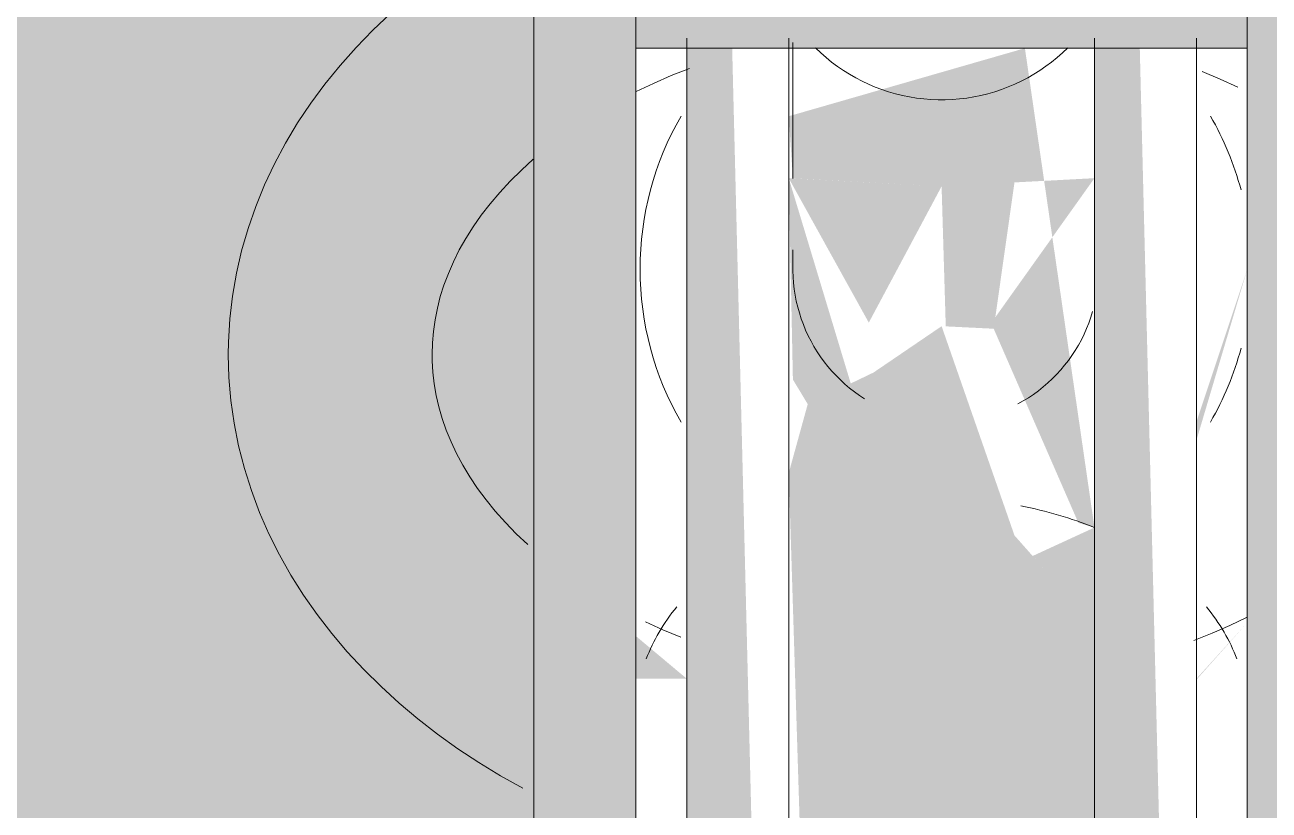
# Model space of a CAD drawing. Header units: inches. Extents: x -54880 to -186, y -132 to 853.
# Drawn here: x -16359.833 to -16358.307, y 281.462 to 282.425 of the extents above; entities that cross this region are included whole.
import ezdxf

# ---------------------------------------------------------------- set-up
doc = ezdxf.new("R2010")
doc.units = ezdxf.units.IN
doc.header["$MEASUREMENT"] = 0
doc.layers.add('Q-SPCQ', color=91, linetype='Continuous', lineweight=9)

# ---------------------------------------------------------------- blocks, each defined once
blk = doc.blocks.new('Basketball_Backstop-Performance_Sports_Systems-3103-Ceiling_Hung - 27_-0_ to 27_-11 7_8_-V226-Section 1')
at = {"layer": 'Q-SPCQ'}
for points in [[(21711.6778, 280.2291), (21711.6778, 283.0146), (21711.5528, 283.0146), (21711.5528, 280.2291)], [(21712.4278, 282.3959), (21712.4278, 283.0146), (21711.6778, 283.0146), (21711.6778, 282.3959), (21712.2537, 282.3959)], [(21712.5528, 280.2291), (21712.5528, 283.0146), (21712.4278, 283.0146), (21712.4278, 280.2291)], [(21711.8653, 279.6117), (21711.7959, 282.3959), (21711.7403, 282.3959), (21711.7403, 279.6117)], [(21712.2403, 279.6117), (21712.3653, 279.6117), (21712.2959, 282.3959), (21712.2403, 282.3959), (21712.2403, 280)], [(21712.2403, 281.6875), (21712.2403, 281.8081), (21712.1645, 281.7732)]]:
    blk.add_hatch(color=256, dxfattribs=at).paths.add_polyline_path(points, flags=0)
h = blk.add_hatch(color=256, dxfattribs=at)
h.paths.add_polyline_path([(21664.0579, 281.375), (21710.5579, 281.375), (21710.5579, 282.875), (21664.0579, 282.955), (21664.0579, 282.7509)], flags=0)
h.paths.add_polyline_path([(21760.0579, 281.375), (21760.0579, 282.955), (21713.5579, 282.875), (21713.5579, 281.375), (21755.8292, 281.375)], flags=0)
h.paths.add_polyline_path([(21712.2403, 282.2365), (21712.114, 282.0594), (21712.1422, 282.2313), (21712.155, 282.232)], flags=0)
h.paths.add_polyline_path([(21712.2403, 281.8081), (21712.155, 282.3959), (21711.8653, 282.3125), (21711.8704, 282.2363), (21712.0528, 282.2265), (21712.0579, 282.0548), (21712.1167, 282.0519), (21712.2206, 281.8138)], flags=0)
h.paths.add_polyline_path([(21711.9632, 281.8353), (21711.984, 281.8436), (21711.8653, 282.2365), (21711.8704, 281.9896), (21711.9609, 281.8392)], flags=0)
h.paths.add_polyline_path([(21712.3653, 281.9148), (21712.4278, 282.125), (21712.3653, 281.9375)], flags=0)
h = blk.add_hatch(color=256, dxfattribs=at)
h.paths.add_polyline_path([(21710.5579, 281.375), (21711.5528, 281.4255), (21711.5528, 282.875), (21710.5579, 282.875), (21710.5579, 282.7509)], flags=0)
h.paths.add_polyline_path([(21713.5579, 281.375), (21713.5579, 282.875), (21712.5528, 282.875), (21712.5826, 281.4427), (21712.9903, 281.375)], flags=0)
h.paths.add_polyline_path([(21712.3665, 281.6226), (21712.4278, 281.6915), (21712.3653, 281.6226)], flags=0)
h.paths.add_polyline_path([(21711.6778, 281.6226), (21711.7403, 281.6226), (21711.6778, 281.675)], flags=0)
h = blk.add_hatch(color=256, dxfattribs=at)
h.paths.add_polyline_path([(21712.0528, 282.2265), (21711.8653, 282.2365), (21711.9635, 282.0594)], flags=0)
h.paths.add_polyline_path([(21712.1167, 282.0519), (21712.1422, 282.2313), (21712.0528, 282.2265), (21712.114, 282.0594)], flags=0)
h.paths.add_polyline_path([(21711.9454, 279.9312), (21712.1167, 280.4), (21712.2403, 280.1897), (21712.2403, 281.6875), (21712.1422, 281.7984), (21712.0528, 282.055), (21711.9693, 281.9982), (21711.8886, 281.9594), (21711.8653, 281.875), (21711.9239, 280)], flags=0)
for p, q in [((21711.5528, 280.2291), (21711.5528, 283.0146)), ((21711.6778, 283.0146), (21711.6778, 280.2291)), ((21712.4278, 280.2291), (21712.4278, 283.0146)), ((21711.7403, 279.6117), (21711.7403, 282.4084)), ((21711.8653, 282.4084), (21711.8653, 279.6117)), ((21712.2403, 279.6117), (21712.2403, 282.4084)), ((21712.3653, 282.4084), (21712.3653, 279.6117)), ((21712.4278, 282.3959), (21711.6778, 282.3959))]:
    blk.add_line(p, q, dxfattribs=at)
at = {"layer": 'Q-SPCQ', "flags": 128}
for points in [[(21711.377, 282.4387), (21711.3553, 282.4182), (21711.3346, 282.3968), (21711.3149, 282.3748), (21711.2964, 282.352), (21711.2791, 282.3285), (21711.2629, 282.3043), (21711.248, 282.2796), (21711.2345, 282.2542), (21711.2222, 282.2282), (21711.2114, 282.2018), (21711.202, 282.1749), (21711.1942, 282.1476), (21711.1878, 282.1199), (21711.183, 282.092), (21711.1797, 282.0639), (21711.178, 282.0356), (21711.1778, 282.0204)], [(21711.8704, 282.2363), (21711.8704, 282.2501), (21711.8704, 282.2646), (21711.8704, 282.2798), (21711.8704, 282.2956), (21711.8704, 282.3121), (21711.8704, 282.3291), (21711.8704, 282.3467), (21711.8704, 282.3649), (21711.8704, 282.3836), (21711.8704, 282.4028)], [(21711.8704, 282.3887), (21711.8704, 282.3699), (21711.8704, 282.3516), (21711.8704, 282.3338), (21711.8704, 282.3166), (21711.8704, 282.3), (21711.8704, 282.284), (21711.8704, 282.2686), (21711.8704, 282.254), (21711.8704, 282.24)], [(21711.8981, 282.3962), (21711.9045, 282.3902), (21711.9111, 282.3844), (21711.9179, 282.3788), (21711.925, 282.3736), (21711.9323, 282.3686), (21711.9397, 282.3639), (21711.9474, 282.3596), (21711.9552, 282.3555), (21711.9631, 282.3518), (21711.9712, 282.3483), (21711.9795, 282.3452), (21711.9878, 282.3425), (21711.9963, 282.34), (21712.0048, 282.3379), (21712.0135, 282.3362), (21712.0222, 282.3348), (21712.0309, 282.3338), (21712.0397, 282.3331), (21712.0485, 282.3327), (21712.0573, 282.3327), (21712.0661, 282.3331), (21712.0749, 282.3338), (21712.0836, 282.3348), (21712.0923, 282.3362), (21712.1009, 282.338), (21712.1095, 282.3401), (21712.1179, 282.3425), (21712.1263, 282.3453), (21712.1345, 282.3484), (21712.1426, 282.3518), (21712.1506, 282.3556), (21712.1584, 282.3596), (21712.166, 282.364), (21712.1735, 282.3687), (21712.1807, 282.3737), (21712.1878, 282.3789), (21712.1946, 282.3845), (21712.2013, 282.3903), (21712.2076, 282.3963)], [(21711.6781, 282.3428), (21711.6993, 282.3528), (21711.7211, 282.3623), (21711.7435, 282.3712)], [(21712.3725, 282.3672), (21712.3947, 282.358), (21712.4162, 282.3483)], [(21711.4278, 282.0204), (21711.4282, 282.0345), (21711.4294, 282.0487), (21711.4314, 282.0628), (21711.4343, 282.077), (21711.4379, 282.0913), (21711.4424, 282.1055), (21711.4478, 282.1198), (21711.4541, 282.1341), (21711.4612, 282.1485), (21711.4693, 282.1627), (21711.4783, 282.177), (21711.4882, 282.1912), (21711.4991, 282.2052), (21711.5109, 282.2191), (21711.5236, 282.2329), (21711.5373, 282.2464), (21711.5519, 282.2597)], [(21711.8704, 282.1486), (21711.8704, 282.1426), (21711.8704, 282.1375), (21711.8704, 282.1332), (21711.8704, 282.1298), (21711.8704, 282.1273), (21711.8704, 282.1257), (21711.8704, 282.125)], [(21711.8704, 282.125), (21711.8704, 282.1254), (21711.8704, 282.1268), (21711.8704, 282.129), (21711.8704, 282.1322), (21711.8704, 282.1362), (21711.8704, 282.1411), (21711.8704, 282.1469)], [(21711.9583, 281.9661), (21711.9521, 281.9702), (21711.946, 281.9746), (21711.94, 281.9792), (21711.9343, 281.984), (21711.9288, 281.9891), (21711.9234, 281.9944), (21711.9183, 281.9999), (21711.9134, 282.0055), (21711.9088, 282.0114), (21711.9043, 282.0175), (21711.9002, 282.0237), (21711.8962, 282.0301), (21711.8926, 282.0366), (21711.8892, 282.0433), (21711.886, 282.0501), (21711.8832, 282.0571), (21711.8806, 282.0641), (21711.8783, 282.0712), (21711.8763, 282.0785), (21711.8746, 282.0858), (21711.8732, 282.0931), (21711.872, 282.1005), (21711.8712, 282.108), (21711.8707, 282.1155), (21711.8705, 282.123), (21711.8704, 282.125)], [(21712.2381, 282.0732), (21712.2359, 282.066), (21712.2334, 282.0589), (21712.2306, 282.052), (21712.2276, 282.0451), (21712.2243, 282.0384), (21712.2207, 282.0318), (21712.2168, 282.0254), (21712.2127, 282.0191), (21712.2083, 282.013), (21712.2037, 282.0071), (21712.1989, 282.0014), (21712.1938, 281.9958), (21712.1886, 281.9905), (21712.1831, 281.9854), (21712.1774, 281.9805), (21712.1715, 281.9758), (21712.1655, 281.9714), (21712.1592, 281.9672), (21712.1529, 281.9633), (21712.1463, 281.9596)], [(21711.1778, 282.0204), (21711.1786, 281.9921), (21711.181, 281.9639), (21711.185, 281.9359), (21711.1905, 281.9081), (21711.1976, 281.8806), (21711.2062, 281.8534), (21711.2162, 281.8267), (21711.2277, 281.8005), (21711.2405, 281.7748), (21711.2547, 281.7497), (21711.2702, 281.7252), (21711.2869, 281.7014), (21711.3048, 281.6782), (21711.3238, 281.6557), (21711.344, 281.634), (21711.3652, 281.613), (21711.3873, 281.5928), (21711.4105, 281.5734), (21711.4346, 281.5547), (21711.4595, 281.5369), (21711.4853, 281.5199), (21711.5119, 281.5037), (21711.5392, 281.4884)], [(21711.5451, 281.7871), (21711.5309, 281.8005), (21711.5177, 281.8141), (21711.5053, 281.828), (21711.494, 281.842), (21711.4835, 281.8561), (21711.474, 281.8703), (21711.4655, 281.8846), (21711.4578, 281.8989), (21711.4511, 281.9132), (21711.4452, 281.9275), (21711.4402, 281.9418), (21711.4361, 281.956), (21711.4329, 281.9702), (21711.4304, 281.9844), (21711.4288, 281.9986), (21711.4279, 282.0127), (21711.4278, 282.0204)], [(21711.7331, 281.6736), (21711.7109, 281.6827), (21711.6894, 281.6925)], [(21712.4275, 281.698), (21712.4064, 281.6879), (21712.3846, 281.6785), (21712.3621, 281.6696)]]:
    blk.add_lwpolyline(points, dxfattribs=at)
at = {"layer": 'Q-SPCQ'}
for start, end in [(150, 180), (15, 30), (180, 210), (330, 345)]:
    blk.add_arc((21712.0579, 282.125), 0.375, start, end, dxfattribs=at)
for start_param, end_param in [(1.047198, 1.308997), (2.617994, 2.879793), (0.261799, 0.523599)]:
    blk.add_ellipse((21712.0528, 281.5784), major_axis=(0.375, 0), ratio=0.707107, start_param=start_param, end_param=end_param, dxfattribs=at)

msp = doc.modelspace()

# ---------------------------------------------------------------- block references
at = {"layer": 'Q-SPCQ'}
msp.add_blockref('Basketball_Backstop-Performance_Sports_Systems-3103-Ceiling_Hung - 27_-0_ to 27_-11 7_8_-V226-Section 1', (-38070.76169, 0), dxfattribs=at)

doc.saveas('drawing.dxf')
